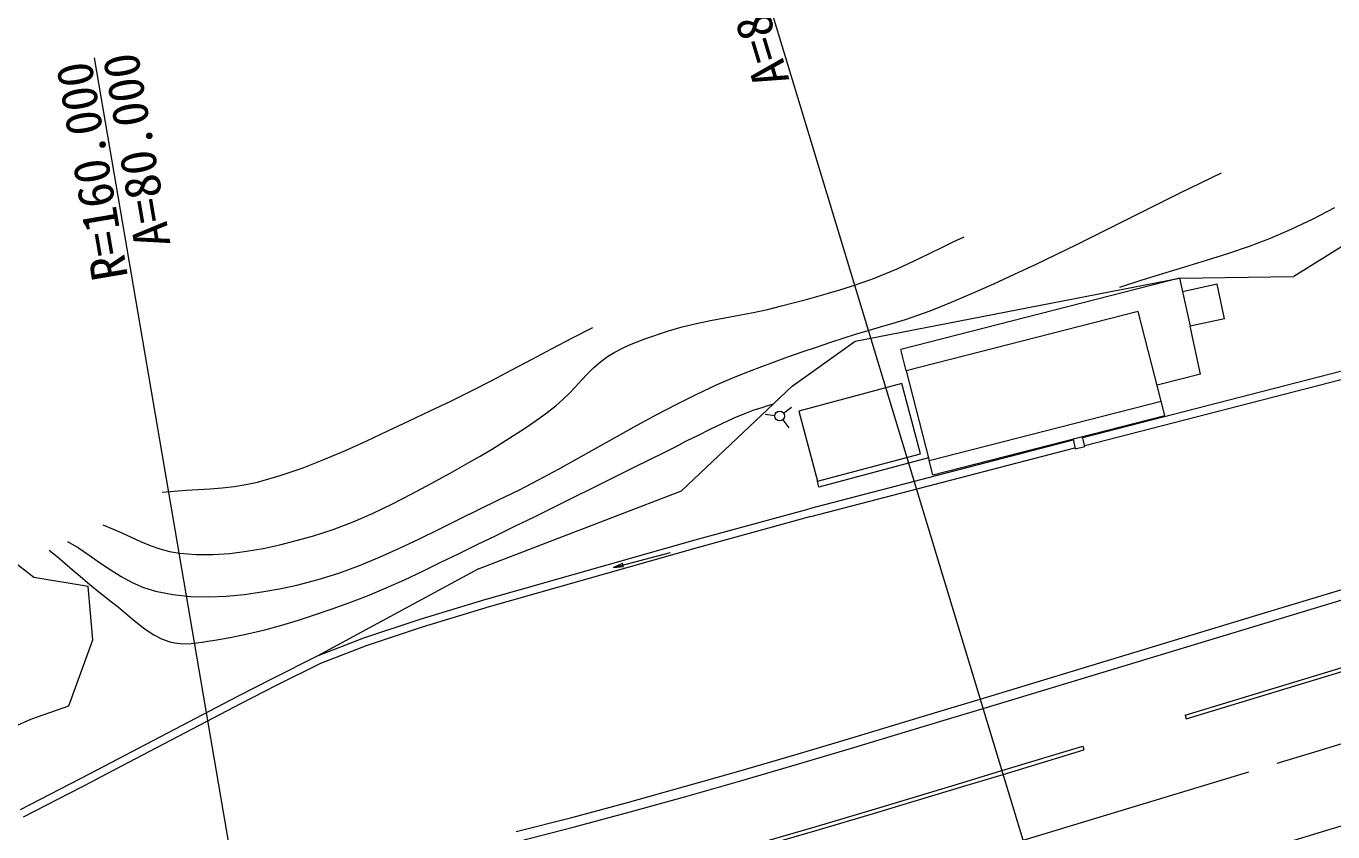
# Model space of a CAD drawing. Units: millimetres, scale not verified. Extents: x 40000 to 680000, y 20000 to 380000.
# Drawn here: x 129076 to 195524, y 279312 to 320290 of the extents above; entities that cross this region are included whole.
import ezdxf
from ezdxf.enums import TextEntityAlignment as Align

# ---------------------------------------------------------------- set-up
doc = ezdxf.new("R2010")
doc.units = ezdxf.units.MM
doc.header["$LTSCALE"] = 1000
doc.linetypes.add('CHAIN', pattern=[18.5, 12, -1.5, 3.5, -1.5])
for name, color, linetype, lineweight in [('M-BGD', 7, 'Continuous', 13), ('M-BMK', 2, 'CHAIN', 13), ('M-STR-HTXT', 7, 'Continuous', 13)]:
    doc.layers.add(name, color=color, linetype=linetype, lineweight=lineweight)
doc.styles.add('ＭＳ ゴシック', font='')
doc.styles.get('ＭＳ ゴシック').set_extended_font_data('MS Gothic')

# ---------------------------------------------------------------- blocks, each defined once
blk = doc.blocks.new('unfilled_arrow')
at = {"color": 0, "linetype": 'Continuous', "lineweight": -2}
blk.add_lwpolyline([(7.5, 1.25), (0, 0), (7.5, -1.25)], close=True, dxfattribs=at)

msp = doc.modelspace()

# ---------------------------------------------------------------- linework, layer by layer
at = {"layer": 'M-BGD'}
for p, q in [((200849, 312101), (193533, 307562)), ((171240, 304269), (187723, 307465)), ((187723, 307465), (173549, 303836)), ((187723, 307465), (193533, 307562)), ((187723, 307465), (188261, 305023)), ((189632, 307168), (187874, 306781)), ((190019, 305410), (189632, 307168)), ((185626, 305772), (173826, 302752)), ((186792, 301219), (185626, 305772)), ((190019, 305410), (188261, 305023)), ((188798, 302582), (188261, 305023)), ((168030, 301973), (171240, 304269)), ((173826, 302752), (173549, 303836)), ((173826, 302752), (174992, 298198)), ((182908, 298960), (197796, 302800)), ((188798, 302582), (186587, 302032)), ((162397, 296650), (168030, 301973)), ((173612, 302109), (168364, 300716)), ((174561, 298533), (173612, 302109)), ((174992, 298198), (186792, 301219)), ((186978, 300493), (186787, 301218)), ((166654, 300556), (167149, 300492)), ((167595, 300612), (167991, 300917)), ((168364, 300716), (169313, 297140)), ((175178, 297472), (186978, 300493)), ((167550, 300262), (167855, 299866)), ((182302, 299226), (168885, 295733)), ((182799, 299400), (182311, 299291)), ((182311, 299291), (182422, 298793)), ((182910, 298903), (182799, 299400)), ((168985, 295346), (182402, 298839)), ((169313, 297140), (174561, 298533)), ((182422, 298793), (182910, 298903)), ((174960, 298328), (169390, 296850)), ((175178, 297472), (174992, 298198)), ((169390, 296850), (169313, 297140)), ((152079, 292686), (162397, 296650)), ((192043, 290446), (211183, 296249)), ((192188, 289968), (211328, 295771)), ((168985, 295346), (163191, 293757)), ((163191, 293757), (152624, 290761)), ((158942, 292751), (161840, 293526)), ((152079, 292686), (143880, 288240)), ((193146, 286810), (212286, 292613)), ((193204, 286618), (212344, 292421)), ((132463, 289076), (132230, 291790)), ((152624, 290761), (149219, 289728)), ((177591, 286065), (192043, 290446)), ((149219, 289728), (146364, 288781)), ((177736, 285586), (192188, 289968)), ((131245, 285721), (132463, 289076)), ((146364, 288781), (144042, 287873)), ((144042, 287873), (141763, 286742)), ((141763, 286742), (140017, 285842)), ((188013, 285253), (193146, 286810)), ((188069, 285062), (193204, 286618)), ((140017, 285842), (132505, 281913)), ((175777, 285515), (177591, 286065)), ((129310, 285045), (131245, 285721)), ((172916, 284650), (175777, 285515)), ((175922, 285036), (177736, 285586)), ((188013, 285253), (188069, 285062)), ((195380, 279441), (214520, 285244)), ((127385, 284183), (129310, 285045)), ((171014, 284079), (172916, 284650)), ((173060, 284172), (175922, 285036)), ((168167, 283233), (171014, 284079)), ((171157, 283600), (173060, 284172)), ((165325, 282403), (168167, 283233)), ((168308, 282754), (171157, 283600)), ((178694, 282428), (182803, 283674)), ((178752, 282237), (182860, 283482)), ((182803, 283674), (182860, 283482)), ((162489, 281594), (165325, 282403)), ((165464, 281923), (168308, 282754)), ((176878, 281878), (178694, 282428)), ((132322, 282268), (128765, 280434)), ((128949, 280078), (132505, 281913)), ((162625, 281112), (165464, 281923)), ((174012, 281012), (176878, 281878)), ((176936, 281686), (178752, 282237)), ((159658, 280808), (162489, 281594)), ((159789, 280326), (162625, 281112)), ((174070, 280820), (176936, 281686)), ((156829, 280050), (159658, 280808)), ((169241, 279588), (172103, 280439)), ((172103, 280439), (174012, 281012)), ((172160, 280247), (174070, 280820)), ((154000, 279323), (156829, 280050)), ((156956, 279566), (159789, 280326)), ((169298, 279397), (172160, 280247)), ((154125, 278839), (156956, 279566)), ((166381, 278753), (169241, 279588)), ((166436, 278561), (169298, 279397)), ((180928, 275059), (195380, 279441))]:
    msp.add_line(p, q, dxfattribs=at)
for points in [[(131180, 294085), (131733, 293750), (132275, 293389), (132814, 293018), (133354, 292651), (133903, 292306), (134466, 291997), (135050, 291740), (135660, 291551), (136542, 291382), (137437, 291290), (138341, 291265), (139249, 291300), (140158, 291385), (141063, 291513), (141960, 291675), (142844, 291863), (143920, 292139), (144978, 292473), (146021, 292856), (147051, 293280), (148070, 293736), (149082, 294215), (150087, 294709), (151090, 295208), (152092, 295705), (153096, 296190), (154123, 296693), (155138, 297218), (156144, 297760), (157145, 298314), (158143, 298874), (159140, 299435), (160140, 299992), (161144, 300538), (162157, 301068), (163179, 301578), (164215, 302061), (164922, 302368), (165636, 302659), (166355, 302937), (167078, 303204), (167805, 303464), (168534, 303718), (169264, 303969), (169993, 304219), (170622, 304427), (171255, 304621), (171891, 304807), (172528, 304991), (173163, 305178), (173796, 305374), (174423, 305585), (175043, 305815), (176129, 306253), (177207, 306709), (178278, 307182), (179343, 307669), (180402, 308168), (181458, 308676), (182510, 309192), (183560, 309713), (184608, 310237), (185657, 310762), (186706, 311285), (187756, 311805), (188809, 312319), (189866, 312824)], [(184689, 307015), (185784, 307371), (186885, 307711), (187989, 308043), (189092, 308379), (190189, 308729), (191278, 309102), (192352, 309510), (193409, 309961), (194530, 310497), (195632, 311070)], [(132977, 294920), (133461, 294727), (133940, 294515), (134418, 294296), (134897, 294080), (135379, 293879), (135867, 293705), (136365, 293569), (136874, 293482), (137723, 293420), (138576, 293421), (139431, 293477), (140284, 293583), (141133, 293730), (141977, 293912), (142812, 294122), (143637, 294353), (144681, 294691), (145707, 295084), (146715, 295522), (147710, 295997), (148692, 296501), (149665, 297025), (150631, 297560), (151591, 298098), (152168, 298425), (152740, 298761), (153306, 299106), (153867, 299462), (154420, 299828), (154964, 300206), (155500, 300597), (156025, 301001), (156367, 301295), (156691, 301612), (157003, 301943), (157311, 302278), (157622, 302609), (157943, 302927), (158282, 303223), (158645, 303488), (159003, 303705), (159373, 303901), (159754, 304078), (160142, 304239), (160537, 304387), (160936, 304526), (161336, 304657), (161736, 304785), (162443, 304990), (163158, 305165), (163878, 305319), (164602, 305459), (165328, 305594), (166052, 305734), (166774, 305886), (167490, 306058), (168086, 306214), (168682, 306372), (169277, 306534), (169870, 306703), (170461, 306879), (171048, 307065), (171632, 307262), (172211, 307473), (172795, 307705), (173373, 307954), (173945, 308216), (174514, 308486), (175081, 308762), (175647, 309038), (176214, 309313), (176783, 309581)], [(206932, 305423), (200532, 303871), (197699, 303188), (182808, 299347)], [(135996, 296589), (136604, 296644), (137215, 296686), (137826, 296722), (138437, 296761), (139046, 296811), (139652, 296880), (140253, 296975), (140847, 297105), (141988, 297429), (143110, 297812), (144216, 298242), (145310, 298709), (146395, 299201), (147474, 299709), (148551, 300220), (149627, 300725), (150676, 301222), (151716, 301736), (152749, 302264), (153778, 302802), (154804, 303344), (155829, 303889), (156856, 304430), (157886, 304965)], [(130253, 293643), (130647, 293313), (131039, 292980), (131430, 292645), (131822, 292311), (132215, 291980), (132611, 291652), (133012, 291330), (133419, 291016), (133773, 290735), (134122, 290441), (134471, 290143), (134824, 289854), (135187, 289583), (135563, 289340), (135958, 289135), (136375, 288981), (136642, 288920), (136914, 288889), (137190, 288883), (137467, 288896), (137746, 288925), (138025, 288963), (138302, 289007), (138575, 289050), (139458, 289200), (140335, 289383), (141206, 289593), (142072, 289828), (142933, 290085), (143788, 290361), (144637, 290651), (145481, 290953), (146438, 291321), (147383, 291718), (148318, 292138), (149247, 292575), (150170, 293023), (151092, 293476), (152013, 293929), (152937, 294375), (153932, 294853), (154923, 295337), (155912, 295826), (156900, 296318), (157888, 296811), (158875, 297303), (159863, 297793), (160854, 298280), (161458, 298579), (162059, 298884), (162660, 299191), (163262, 299495), (163866, 299794), (164474, 300085), (165088, 300362), (165708, 300624), (165877, 300689), (166046, 300751), (166217, 300809), (166389, 300865), (166561, 300918), (166734, 300971), (166907, 301023), (167080, 301075)], [(132230, 291790), (129474, 292254), (128292, 293165), (111371, 296323)], [(168880, 295732), (163083, 294142), (152515, 291146)], [(152508, 291144), (149098, 290109), (146228, 289157), (143880, 288240), (141582, 287099), (139832, 286197), (132320, 282267)]]:
    msp.add_lwpolyline(points, dxfattribs=at)
msp.add_circle((167397, 300460), 250, dxfattribs=at)
at = {"layer": 'M-BMK'}
msp.add_lwpolyline([(175047, 277459), (175079, 277469), (178429, 278482), (179767, 278887), (194219, 283269), (213359, 289072), (232499, 294875), (251638, 300677), (261208, 303579), (269015, 305946)], dxfattribs=at)
at = {"layer": 'M-STR-HTXT'}
for p, q in [((179767, 278886), (165115, 327215)), ((141064, 268893), (132552, 318670))]:
    msp.add_line(p, q, dxfattribs=at)

# ---------------------------------------------------------------- block references
at = {"layer": 'M-BGD', "xscale": 66.7, "yscale": 66.7, "rotation": 15}
msp.add_blockref('unfilled_arrow', (158942, 292751), dxfattribs=at)

# ---------------------------------------------------------------- texts
at = {"layer": 'M-STR-HTXT', "style": 'ＭＳ ゴシック'}
for s, rotation, p in [('A=80.000', 106.867, (165576, 322045)), ('R=160.000', 99.705, (132411, 312906)), ('A=80.000', 99.705, (134678, 313966))]:
    msp.add_text(s, height=1833, rotation=rotation, dxfattribs=at).set_placement(p, align=Align.MIDDLE_CENTER)

doc.saveas('drawing.dxf')
